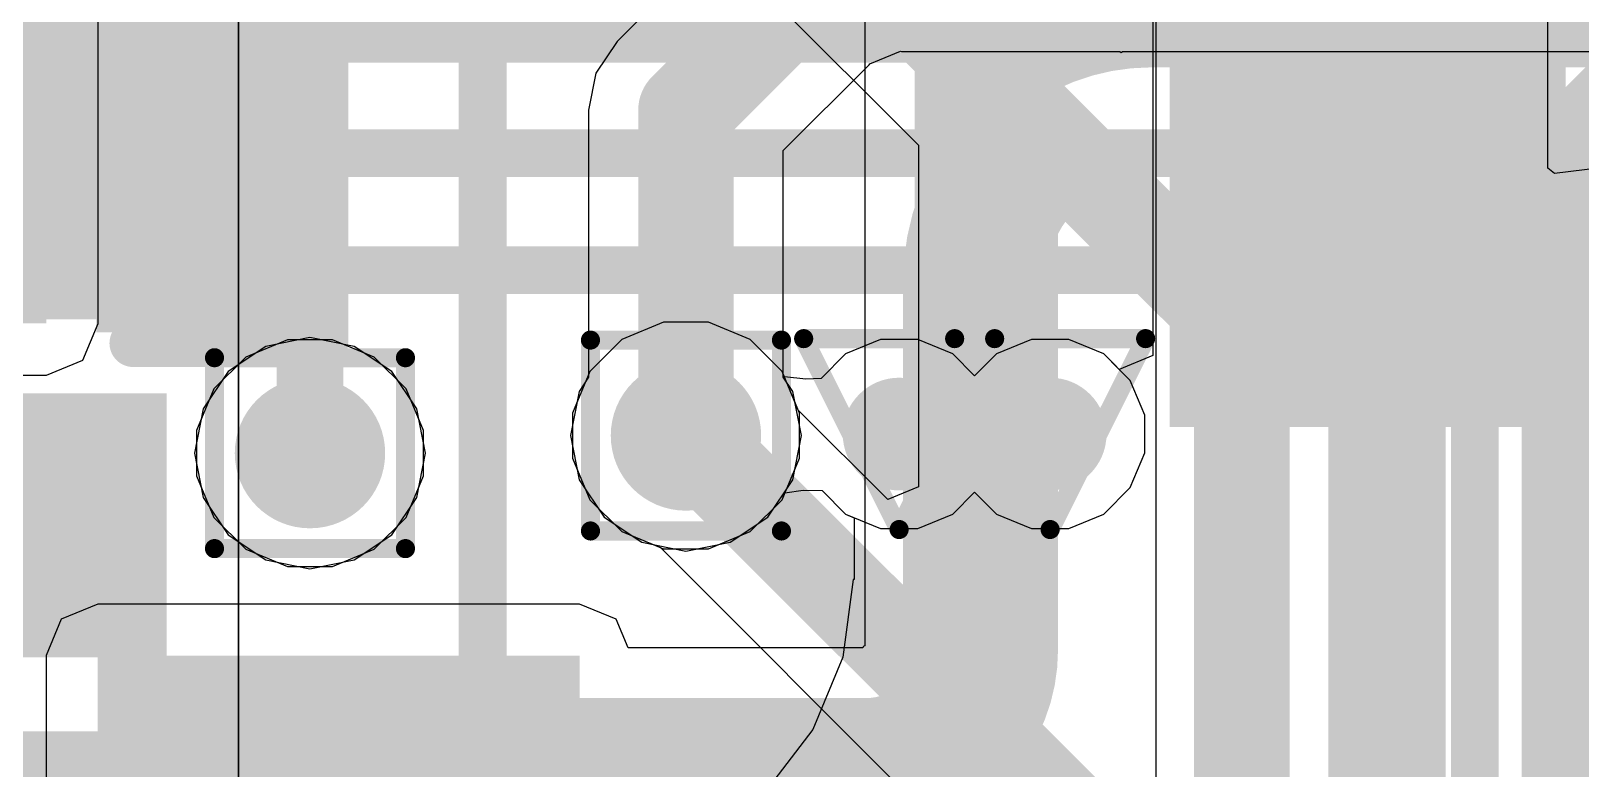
# Model space of a CAD drawing. Header units: inches. Extents: x -6 to 283, y -12 to 154.
# Drawn here: x 34.033 to 38.156, y 16.249 to 18.211 of the extents above; entities that cross this region are included whole.
import ezdxf

# ---------------------------------------------------------------- set-up
doc = ezdxf.new("R2010")
doc.units = ezdxf.units.IN
for name, color, linetype in [('Bottom Layer', 5, 'Continuous'), ('Bottom Overlay', 54, 'Continuous'), ('Bottom Paste', 16, 'Continuous'), ('Bottom Solder', 6, 'Continuous'), ('Drill Drawing', 1, 'Continuous'), ('GND-1', 16, 'Continuous'), ('GND-2', 90, 'Continuous'), ('GND-3', 216, 'Continuous'), ('GND-4', 54, 'Continuous'), ('PWR-1', 156, 'Continuous'), ('PWR-2', 130, 'Continuous'), ('Signal L1', 76, 'Continuous'), ('Signal L2', 6, 'Continuous'), ('Top Layer', 1, 'Continuous'), ('Top Overlay', 2, 'Continuous'), ('Top Paste', 8, 'Continuous'), ('Top Solder', 216, 'Continuous'), ('Via Holes', 16, 'Continuous')]:
    doc.layers.add(name, color=color, linetype=linetype)

# ---------------------------------------------------------------- blocks, each defined once
blk = doc.blocks.new('AP6275S__49')
at = {"layer": 'Top Layer'}
for points in [[(6.6225, 4.75), (7.7475, 4.75), (7.7475, 4.25), (6.6225, 4.25)], [(6.6225, 3.85), (7.7475, 3.85), (7.7475, 3.35), (6.6225, 3.35)]]:
    blk.add_hatch(color=1, dxfattribs=at).paths.add_polyline_path(points)
at = {"layer": 'Top Paste'}
for points in [[(6.6225, 4.75), (7.7475, 4.75), (7.7475, 4.25), (6.6225, 4.25)], [(6.6225, 3.85), (7.7475, 3.85), (7.7475, 3.35), (6.6225, 3.35)]]:
    blk.add_hatch(color=8, dxfattribs=at).paths.add_polyline_path(points)
at = {"layer": 'Top Solder'}
for points in [[(6.5209, 4.8516), (7.8491, 4.8516), (7.8491, 4.1484), (6.5209, 4.1484)], [(6.5209, 3.9516), (7.8491, 3.9516), (7.8491, 3.2484), (6.5209, 3.2484)], [(6.5209, 3.0516), (7.8491, 3.0516), (7.8491, 2.3484), (6.5209, 2.3484)]]:
    blk.add_hatch(color=216, dxfattribs=at).paths.add_polyline_path(points)
at = {"layer": 'Top Overlay'}
blk.add_lwpolyline([(7.5184, 4.9784, 0.254, 0.254, 0), (7.5184, 6.5532, 0.254, 0.254, 0)], format="xyseb", dxfattribs=at)
blk.add_lwpolyline([(7.4549, 4.9784, 0.127, 0.127, 1), (7.5819, 4.9784, 0.127, 0.127, 1)], format="xyseb", close=True, dxfattribs=at)
blk = doc.blocks.new('WPN252012HR24MT__B_190')
at = {"layer": 'Bottom Layer'}
for points in [[(-1.25, 1), (-0.4, 1), (-0.4, -1), (-1.25, -1)], [(0.4, 1), (1.25, 1), (1.25, -1), (0.4, -1)]]:
    blk.add_hatch(color=5, dxfattribs=at).paths.add_polyline_path(points)
at = {"layer": 'Bottom Paste'}
for points in [[(-1.25, 1), (-0.4, 1), (-0.4, -1), (-1.25, -1)], [(0.4, 1), (1.25, 1), (1.25, -1), (0.4, -1)]]:
    blk.add_hatch(color=16, dxfattribs=at).paths.add_polyline_path(points)
at = {"layer": 'Bottom Solder'}
for points in [[(-1.3516, 1.1016), (-0.2984, 1.1016), (-0.2984, -1.1016), (-1.3516, -1.1016)], [(0.2984, 1.1016), (1.3516, 1.1016), (1.3516, -1.1016), (0.2984, -1.1016)]]:
    blk.add_hatch(color=6, dxfattribs=at).paths.add_polyline_path(points)
at = {"layer": 'Bottom Overlay'}
for points in [[(-0.2286, 0.9906, 0.127, 0.127, 0), (0.2286, 0.9906, 0.127, 0.127, 0)], [(-0.2286, -0.9906, 0.127, 0.127, 0), (0.2286, -0.9906, 0.127, 0.127, 0)]]:
    blk.add_lwpolyline(points, format="xyseb", dxfattribs=at)
for points in [[(-0.2604, 0.9906, 0.0635, 0.0635, 1), (-0.1968, 0.9906, 0.0635, 0.0635, 1)], [(0.1968, 0.9906, 0.0635, 0.0635, 1), (0.2604, 0.9906, 0.0635, 0.0635, 1)], [(-0.2604, -0.9906, 0.0635, 0.0635, 1), (-0.1968, -0.9906, 0.0635, 0.0635, 1)], [(0.1968, -0.9906, 0.0635, 0.0635, 1), (0.2604, -0.9906, 0.0635, 0.0635, 1)]]:
    blk.add_lwpolyline(points, format="xyseb", close=True, dxfattribs=at)
blk = doc.blocks.new('C___0402_B_473')
at = {"layer": 'Bottom Layer'}
for points in [[(-0.2413, 0.3175), (-0.2413, -0.3175), (-0.6985, -0.3175), (-0.6985, 0.3175)], [(0.6985, 0.3175), (0.6985, -0.3175), (0.2413, -0.3175), (0.2413, 0.3175)]]:
    blk.add_hatch(color=5, dxfattribs=at).paths.add_polyline_path(points)
at = {"layer": 'Bottom Paste'}
for points in [[(-0.2413, 0.3175), (-0.2413, -0.3175), (-0.6985, -0.3175), (-0.6985, 0.3175)], [(0.6985, 0.3175), (0.6985, -0.3175), (0.2413, -0.3175), (0.2413, 0.3175)]]:
    blk.add_hatch(color=16, dxfattribs=at).paths.add_polyline_path(points)
at = {"layer": 'Bottom Solder'}
for points in [[(-0.1813, 0.3775), (-0.1813, -0.3775), (-0.7585, -0.3775), (-0.7585, 0.3775)], [(0.7585, 0.3775), (0.7585, -0.3775), (0.1813, -0.3775), (0.1813, 0.3775)]]:
    blk.add_hatch(color=6, dxfattribs=at).paths.add_polyline_path(points)
at = {"layer": 'Bottom Overlay'}
for points in [[(-0.7874, 0.4064, 0.127, 0.127, 0), (-0.7874, -0.4064, 0.127, 0.127, 0)], [(-0.2794, 0.4064, 0.127, 0.127, 0), (-0.7874, 0.4064, 0.127, 0.127, 0)], [(0.7874, 0.4064, 0.127, 0.127, 0), (0.2794, 0.4064, 0.127, 0.127, 0)], [(0.7874, 0.4064, 0.127, 0.127, 0), (0.7874, -0.4064, 0.127, 0.127, 0)], [(-0.2794, -0.4064, 0.127, 0.127, 0), (-0.7874, -0.4064, 0.127, 0.127, 0)], [(0.7874, -0.4064, 0.127, 0.127, 0), (0.2794, -0.4064, 0.127, 0.127, 0)]]:
    blk.add_lwpolyline(points, format="xyseb", dxfattribs=at)
for points in [[(-0.8191, 0.4064, 0.0635, 0.0635, 1), (-0.7556, 0.4064, 0.0635, 0.0635, 1)], [(-0.8191, 0.4064, 0.0635, 0.0635, 1), (-0.7556, 0.4064, 0.0635, 0.0635, 1)], [(-0.3111, 0.4064, 0.0635, 0.0635, 1), (-0.2477, 0.4064, 0.0635, 0.0635, 1)], [(0.2477, 0.4064, 0.0635, 0.0635, 1), (0.3112, 0.4064, 0.0635, 0.0635, 1)], [(0.7556, 0.4064, 0.0635, 0.0635, 1), (0.8191, 0.4064, 0.0635, 0.0635, 1)], [(0.7556, 0.4064, 0.0635, 0.0635, 1), (0.8191, 0.4064, 0.0635, 0.0635, 1)], [(-0.8191, -0.4064, 0.0635, 0.0635, 1), (-0.7556, -0.4064, 0.0635, 0.0635, 1)], [(-0.8191, -0.4064, 0.0635, 0.0635, 1), (-0.7556, -0.4064, 0.0635, 0.0635, 1)], [(-0.3111, -0.4064, 0.0635, 0.0635, 1), (-0.2477, -0.4064, 0.0635, 0.0635, 1)], [(0.2477, -0.4064, 0.0635, 0.0635, 1), (0.3112, -0.4064, 0.0635, 0.0635, 1)], [(0.7556, -0.4064, 0.0635, 0.0635, 1), (0.8191, -0.4064, 0.0635, 0.0635, 1)], [(0.7556, -0.4064, 0.0635, 0.0635, 1), (0.8191, -0.4064, 0.0635, 0.0635, 1)]]:
    blk.add_lwpolyline(points, format="xyseb", close=True, dxfattribs=at)

msp = doc.modelspace()

# ---------------------------------------------------------------- hatches: boundary and pattern name
at = {"layer": 'Bottom Layer'}
for points in [[(32.0133, 17.4324), (34.0744, 17.4324), (34.0744, 19.8022), (32.0133, 19.8022)], [(34.2109, 15.0924), (35.4928, 15.0924), (35.4928, 16.5484), (34.2109, 16.5484)]]:
    msp.add_hatch(color=5, dxfattribs=at).paths.add_polyline_path(points)
h = msp.add_hatch(color=5, dxfattribs=at)
edge = h.paths.add_edge_path()
edge.add_arc((35.7756, 17.1342), 0.2, 0, 360)
h = msp.add_hatch(color=5, dxfattribs=at)
edge = h.paths.add_edge_path()
edge.add_arc((34.7755, 17.0873), 0.2, 0, 360)
at = {"layer": 'GND-1'}
h = msp.add_hatch(color=16, dxfattribs=at)
edge = h.paths.add_edge_path()
edge.add_arc((35.7756, 17.1342), 0.2, 0, 360)
h = msp.add_hatch(color=16, dxfattribs=at)
edge = h.paths.add_edge_path()
edge.add_arc((34.7755, 17.0873), 0.2, 0, 360)
h = msp.add_hatch(color=16, dxfattribs=at)
edge = h.paths.add_edge_path()
edge.add_arc((36.3427, 17.1381), 0.15, 0, 360)
h = msp.add_hatch(color=16, dxfattribs=at)
edge = h.paths.add_edge_path()
edge.add_arc((36.7443, 17.1381), 0.15, 0, 360)
at = {"layer": 'GND-2'}
h = msp.add_hatch(color=90, dxfattribs=at)
edge = h.paths.add_edge_path()
edge.add_arc((35.7756, 17.1342), 0.2, 0, 360)
h = msp.add_hatch(color=90, dxfattribs=at)
edge = h.paths.add_edge_path()
edge.add_arc((34.7755, 17.0873), 0.2, 0, 360)
at = {"layer": 'GND-3'}
h = msp.add_hatch(color=216, dxfattribs=at)
edge = h.paths.add_edge_path()
edge.add_arc((35.7756, 17.1342), 0.2, 0, 360)
h = msp.add_hatch(color=216, dxfattribs=at)
edge = h.paths.add_edge_path()
edge.add_arc((34.7755, 17.0873), 0.2, 0, 360)
at = {"layer": 'GND-4'}
h = msp.add_hatch(color=54, dxfattribs=at)
edge = h.paths.add_edge_path()
edge.add_arc((35.7756, 17.1342), 0.2, 0, 360)
h = msp.add_hatch(color=54, dxfattribs=at)
edge = h.paths.add_edge_path()
edge.add_arc((34.7755, 17.0873), 0.2, 0, 360)
at = {"layer": 'PWR-1'}
h = msp.add_hatch(color=156, dxfattribs=at)
edge = h.paths.add_edge_path()
edge.add_arc((35.7756, 17.1342), 0.2, 0, 360)
h = msp.add_hatch(color=156, dxfattribs=at)
edge = h.paths.add_edge_path()
edge.add_arc((34.7755, 17.0873), 0.2, 0, 360)
at = {"layer": 'PWR-2'}
h = msp.add_hatch(color=130, dxfattribs=at)
edge = h.paths.add_edge_path()
edge.add_arc((35.7756, 17.1342), 0.2, 0, 360)
h = msp.add_hatch(color=130, dxfattribs=at)
edge = h.paths.add_edge_path()
edge.add_arc((34.7755, 17.0873), 0.2, 0, 360)
at = {"layer": 'Signal L1'}
h = msp.add_hatch(color=76, dxfattribs=at)
edge = h.paths.add_edge_path()
edge.add_arc((35.7756, 17.1342), 0.2, 0, 360)
h = msp.add_hatch(color=76, dxfattribs=at)
edge = h.paths.add_edge_path()
edge.add_arc((34.7755, 17.0873), 0.2, 0, 360)
h = msp.add_hatch(color=76, dxfattribs=at)
edge = h.paths.add_edge_path()
edge.add_arc((36.3427, 17.1381), 0.15, 0, 360)
h = msp.add_hatch(color=76, dxfattribs=at)
edge = h.paths.add_edge_path()
edge.add_arc((36.7443, 17.1381), 0.15, 0, 360)
at = {"layer": 'Signal L2'}
h = msp.add_hatch(color=6, dxfattribs=at)
edge = h.paths.add_edge_path()
edge.add_arc((35.7756, 17.1342), 0.2, 0, 360)
h = msp.add_hatch(color=6, dxfattribs=at)
edge = h.paths.add_edge_path()
edge.add_arc((34.7755, 17.0873), 0.2, 0, 360)
at = {"layer": 'Top Layer'}
h = msp.add_hatch(color=1, dxfattribs=at)
edge = h.paths.add_edge_path()
edge.add_arc((35.7756, 17.1342), 0.2, 0, 360)
h = msp.add_hatch(color=1, dxfattribs=at)
edge = h.paths.add_edge_path()
edge.add_arc((34.7755, 17.0873), 0.2, 0, 360)
h = msp.add_hatch(color=1, dxfattribs=at)
edge = h.paths.add_edge_path()
edge.add_arc((36.3427, 17.1381), 0.15, 0, 360)
h = msp.add_hatch(color=1, dxfattribs=at)
edge = h.paths.add_edge_path()
edge.add_arc((36.7443, 17.1381), 0.15, 0, 360)
at = {"layer": 'Via Holes'}
h = msp.add_hatch(color=7, dxfattribs=at)
edge = h.paths.add_edge_path()
edge.add_arc((35.7756, 17.1342), 0.1, 0, 360)
h = msp.add_hatch(color=7, dxfattribs=at)
edge = h.paths.add_edge_path()
edge.add_arc((36.3427, 17.1381), 0.075, 0, 360)
h = msp.add_hatch(color=7, dxfattribs=at)
edge = h.paths.add_edge_path()
edge.add_arc((36.7443, 17.1381), 0.075, 0, 360)
h = msp.add_hatch(color=7, dxfattribs=at)
edge = h.paths.add_edge_path()
edge.add_arc((34.7755, 17.0873), 0.1, 0, 360)

# ---------------------------------------------------------------- linework, layer by layer
at = {"layer": 'Bottom Layer'}
for p, q in [((36.2511, 19.1836), (36.2511, 16.5741)), ((37.0267, 15.291), (37.0267, 19.1768)), ((34.2119, 17.4324), (34.2119, 18.3814)), ((34.1716, 17.3352), (34.2119, 17.4324)), ((35.7156, 17.4358), (35.6047, 17.3898)), ((35.8356, 17.4358), (35.7156, 17.4358)), ((35.9464, 17.3898), (35.8356, 17.4358)), ((35.6047, 17.3898), (35.5199, 17.305)), ((36.0313, 17.305), (35.9464, 17.3898)), ((34.0744, 17.2949), (34.1716, 17.3352)), ((32.0133, 17.2949), (34.0744, 17.2949)), ((35.5199, 17.305), (35.474, 17.1941)), ((36.0772, 17.1941), (36.0313, 17.305)), ((35.474, 17.1941), (35.474, 17.0742)), ((36.0772, 17.0742), (36.0772, 17.1941)), ((35.474, 17.0742), (35.5199, 16.9633)), ((36.0313, 16.9633), (36.0772, 17.0742)), ((35.5199, 16.9633), (35.6047, 16.8785)), ((35.9464, 16.8785), (36.0313, 16.9633)), ((35.6047, 16.8785), (35.7156, 16.8326)), ((35.8356, 16.8326), (35.9464, 16.8785)), ((35.7156, 16.8326), (35.8356, 16.8326)), ((34.2109, 16.6858), (34.1137, 16.6456)), ((35.4928, 16.6858), (34.2109, 16.6858)), ((35.59, 16.6456), (35.4928, 16.6858)), ((34.1137, 16.6456), (34.0735, 16.5484)), ((35.6218, 16.5688), (35.59, 16.6456)), ((34.0735, 16.5484), (34.0735, 15.0924)), ((36.2457, 16.5688), (35.6218, 16.5688)), ((36.2473, 16.5726), (36.2457, 16.5688)), ((36.2511, 16.5741), (36.2473, 16.5726))]:
    msp.add_line(p, q, dxfattribs=at)
for points in [[(36.5748, 16.5638, 0.381, 0.381, 0), (36.5748, 19.2288, 0.381, 0.381, 0)], [(34.4961, 17.7863, 0.254, 0.254, 0), (34.4961, 17.8856, 0.254, 0.254, 0)], [(34.453, 17.7432, 0.1778, 0.1778, 0), (34.7755, 17.4206, 0.1778, 0.1778, 0)], [(34.7755, 17.0873, 0.1778, 0.1778, 0), (34.7755, 17.4206, 0.1778, 0.1778, 0)], [(36.5748, 16.5638, 0.381, 0.381, -0.414214), (36.2561, 16.2451, 0.381, 0.381, 0)], [(35.3658, 16.2451, 0.381, 0.381, 0), (36.2561, 16.2451, 0.381, 0.381, 0)], [(34.8136, 15.9951, 0.254, 0.254, 0), (35.3658, 16.2451, 0.254, 0.254, 0)]]:
    msp.add_lwpolyline(points, format="xyseb", dxfattribs=at)
for points in [[(34.4326, 17.8856, 0.127, 0.127, 1), (34.5596, 17.8856, 0.127, 0.127, 1)], [(34.4326, 17.7863, 0.127, 0.127, 1), (34.5596, 17.7863, 0.127, 0.127, 1)], [(34.4085, 17.7432, 0.0889, 0.0889, 1), (34.4974, 17.7432, 0.0889, 0.0889, 1)], [(34.7311, 17.4206, 0.0889, 0.0889, 1), (34.82, 17.4206, 0.0889, 0.0889, 1)], [(34.7311, 17.4206, 0.0889, 0.0889, 1), (34.82, 17.4206, 0.0889, 0.0889, 1)], [(34.7311, 17.0873, 0.0889, 0.0889, 1), (34.82, 17.0873, 0.0889, 0.0889, 1)], [(36.4795, 16.5638, 0.1905, 0.1905, 1), (36.67, 16.5638, 0.1905, 0.1905, 1)], [(36.4795, 16.5638, 0.1905, 0.1905, 1), (36.67, 16.5638, 0.1905, 0.1905, 1)], [(35.2706, 16.2451, 0.1905, 0.1905, 1), (35.4611, 16.2451, 0.1905, 0.1905, 1)], [(36.1608, 16.2451, 0.1905, 0.1905, 1), (36.3513, 16.2451, 0.1905, 0.1905, 1)], [(36.1608, 16.2451, 0.1905, 0.1905, 1), (36.3513, 16.2451, 0.1905, 0.1905, 1)], [(35.3023, 16.2451, 0.127, 0.127, 1), (35.4293, 16.2451, 0.127, 0.127, 1)]]:
    msp.add_lwpolyline(points, format="xyseb", close=True, dxfattribs=at)
at = {"layer": 'Drill Drawing'}
for points in [[(35.5216, 17.3882, 0.0508, 0.0508, 0), (36.0296, 17.3882, 0.0508, 0.0508, 0)], [(35.5216, 16.8802, 0.0508, 0.0508, 0), (35.5216, 17.3882, 0.0508, 0.0508, 0)], [(36.0296, 16.8802, 0.0508, 0.0508, 0), (36.0296, 17.3882, 0.0508, 0.0508, 0)], [(36.0887, 17.3921, 0.0508, 0.0508, 0), (36.5967, 17.3921, 0.0508, 0.0508, 0)], [(36.0887, 17.3921, 0.0508, 0.0508, 0), (36.3427, 16.8841, 0.0508, 0.0508, 0)], [(36.3427, 16.8841, 0.0508, 0.0508, 0), (36.5967, 17.3921, 0.0508, 0.0508, 0)], [(36.4903, 17.3921, 0.0508, 0.0508, 0), (36.9983, 17.3921, 0.0508, 0.0508, 0)], [(36.4903, 17.3921, 0.0508, 0.0508, 0), (36.7443, 16.8841, 0.0508, 0.0508, 0)], [(36.7443, 16.8841, 0.0508, 0.0508, 0), (36.9983, 17.3921, 0.0508, 0.0508, 0)], [(34.5215, 17.3413, 0.0508, 0.0508, 0), (35.0295, 17.3413, 0.0508, 0.0508, 0)], [(34.5215, 16.8333, 0.0508, 0.0508, 0), (34.5215, 17.3413, 0.0508, 0.0508, 0)], [(35.0295, 16.8333, 0.0508, 0.0508, 0), (35.0295, 17.3413, 0.0508, 0.0508, 0)], [(35.5216, 16.8802, 0.0508, 0.0508, 0), (36.0296, 16.8802, 0.0508, 0.0508, 0)], [(34.5215, 16.8333, 0.0508, 0.0508, 0), (35.0295, 16.8333, 0.0508, 0.0508, 0)]]:
    msp.add_lwpolyline(points, format="xyseb", dxfattribs=at)
for points in [[(35.5089, 17.3882, 0.0254, 0.0254, 1), (35.5343, 17.3882, 0.0254, 0.0254, 1)], [(35.5089, 17.3882, 0.0254, 0.0254, 1), (35.5343, 17.3882, 0.0254, 0.0254, 1)], [(36.0169, 17.3882, 0.0254, 0.0254, 1), (36.0423, 17.3882, 0.0254, 0.0254, 1)], [(36.0169, 17.3882, 0.0254, 0.0254, 1), (36.0423, 17.3882, 0.0254, 0.0254, 1)], [(36.076, 17.3921, 0.0254, 0.0254, 1), (36.1014, 17.3921, 0.0254, 0.0254, 1)], [(36.076, 17.3921, 0.0254, 0.0254, 1), (36.1014, 17.3921, 0.0254, 0.0254, 1)], [(36.4776, 17.3921, 0.0254, 0.0254, 1), (36.503, 17.3921, 0.0254, 0.0254, 1)], [(36.4776, 17.3921, 0.0254, 0.0254, 1), (36.503, 17.3921, 0.0254, 0.0254, 1)], [(36.584, 17.3921, 0.0254, 0.0254, 1), (36.6094, 17.3921, 0.0254, 0.0254, 1)], [(36.584, 17.3921, 0.0254, 0.0254, 1), (36.6094, 17.3921, 0.0254, 0.0254, 1)], [(36.9856, 17.3921, 0.0254, 0.0254, 1), (37.011, 17.3921, 0.0254, 0.0254, 1)], [(36.9856, 17.3921, 0.0254, 0.0254, 1), (37.011, 17.3921, 0.0254, 0.0254, 1)], [(34.5088, 17.3413, 0.0254, 0.0254, 1), (34.5342, 17.3413, 0.0254, 0.0254, 1)], [(34.5088, 17.3413, 0.0254, 0.0254, 1), (34.5342, 17.3413, 0.0254, 0.0254, 1)], [(35.0168, 17.3413, 0.0254, 0.0254, 1), (35.0422, 17.3413, 0.0254, 0.0254, 1)], [(35.0168, 17.3413, 0.0254, 0.0254, 1), (35.0422, 17.3413, 0.0254, 0.0254, 1)], [(35.5089, 16.8802, 0.0254, 0.0254, 1), (35.5343, 16.8802, 0.0254, 0.0254, 1)], [(35.5089, 16.8802, 0.0254, 0.0254, 1), (35.5343, 16.8802, 0.0254, 0.0254, 1)], [(36.0169, 16.8802, 0.0254, 0.0254, 1), (36.0423, 16.8802, 0.0254, 0.0254, 1)], [(36.0169, 16.8802, 0.0254, 0.0254, 1), (36.0423, 16.8802, 0.0254, 0.0254, 1)], [(36.33, 16.8841, 0.0254, 0.0254, 1), (36.3554, 16.8841, 0.0254, 0.0254, 1)], [(36.33, 16.8841, 0.0254, 0.0254, 1), (36.3554, 16.8841, 0.0254, 0.0254, 1)], [(36.7316, 16.8841, 0.0254, 0.0254, 1), (36.757, 16.8841, 0.0254, 0.0254, 1)], [(36.7316, 16.8841, 0.0254, 0.0254, 1), (36.757, 16.8841, 0.0254, 0.0254, 1)], [(34.5088, 16.8333, 0.0254, 0.0254, 1), (34.5342, 16.8333, 0.0254, 0.0254, 1)], [(34.5088, 16.8333, 0.0254, 0.0254, 1), (34.5342, 16.8333, 0.0254, 0.0254, 1)], [(35.0168, 16.8333, 0.0254, 0.0254, 1), (35.0422, 16.8333, 0.0254, 0.0254, 1)], [(35.0168, 16.8333, 0.0254, 0.0254, 1), (35.0422, 16.8333, 0.0254, 0.0254, 1)]]:
    msp.add_lwpolyline(points, format="xyseb", close=True, dxfattribs=at)
at = {"layer": 'GND-1'}
for p, q in [((35.7156, 17.4358), (35.6047, 17.3898)), ((35.8356, 17.4358), (35.7156, 17.4358)), ((35.9464, 17.3898), (35.8356, 17.4358)), ((35.6047, 17.3898), (35.5199, 17.305)), ((36.0313, 17.305), (35.9464, 17.3898)), ((36.2927, 17.3897), (36.2002, 17.3514)), ((36.3928, 17.3897), (36.2927, 17.3897)), ((36.4852, 17.3514), (36.3928, 17.3897)), ((36.6943, 17.3897), (36.6018, 17.3514)), ((36.7944, 17.3897), (36.6943, 17.3897)), ((36.8868, 17.3514), (36.7944, 17.3897)), ((36.2002, 17.3514), (36.1352, 17.2864)), ((36.5435, 17.2931), (36.4852, 17.3514)), ((36.6018, 17.3514), (36.5435, 17.2931)), ((36.9576, 17.2806), (36.8868, 17.3514)), ((35.5199, 17.305), (35.474, 17.1941)), ((36.0373, 17.2905), (36.0313, 17.305)), ((36.0946, 17.2843), (36.0373, 17.2905)), ((36.1352, 17.2864), (36.0946, 17.2843)), ((36.9959, 17.1881), (36.9576, 17.2806)), ((35.474, 17.1941), (35.474, 17.0742)), ((36.9959, 17.088), (36.9959, 17.1881)), ((35.474, 17.0742), (35.5199, 16.9633)), ((36.9576, 16.9956), (36.9959, 17.088)), ((36.0389, 16.9818), (36.0873, 16.9891)), ((36.0873, 16.9891), (36.1375, 16.9875)), ((36.1375, 16.9875), (36.2002, 16.9248)), ((36.8868, 16.9248), (36.9576, 16.9956)), ((35.5199, 16.9633), (35.6047, 16.8785)), ((35.9464, 16.8785), (36.0313, 16.9633)), ((36.0313, 16.9633), (36.0389, 16.9818)), ((36.4852, 16.9248), (36.5435, 16.9831)), ((36.5435, 16.9831), (36.6018, 16.9248)), ((36.2002, 16.9248), (36.2927, 16.8865)), ((36.3928, 16.8865), (36.4852, 16.9248)), ((36.6018, 16.9248), (36.6943, 16.8865)), ((36.7944, 16.8865), (36.8868, 16.9248)), ((35.6047, 16.8785), (35.7156, 16.8326)), ((35.8356, 16.8326), (35.9464, 16.8785)), ((36.2927, 16.8865), (36.3928, 16.8865)), ((36.6943, 16.8865), (36.7944, 16.8865)), ((35.7156, 16.8326), (35.8356, 16.8326))]:
    msp.add_line(p, q, dxfattribs=at)
at = {"layer": 'GND-2'}
for p, q in [((35.7156, 17.4358), (35.6047, 17.3898)), ((35.8356, 17.4358), (35.7156, 17.4358)), ((35.9464, 17.3898), (35.8356, 17.4358)), ((35.6047, 17.3898), (35.5199, 17.305)), ((36.0313, 17.305), (35.9464, 17.3898)), ((35.5199, 17.305), (35.474, 17.1941)), ((36.0772, 17.1941), (36.0313, 17.305)), ((35.474, 17.1941), (35.474, 17.0742)), ((36.0772, 17.0742), (36.0772, 17.1941)), ((35.474, 17.0742), (35.5199, 16.9633)), ((36.0313, 16.9633), (36.0772, 17.0742)), ((35.5199, 16.9633), (35.6047, 16.8785)), ((35.9464, 16.8785), (36.0313, 16.9633)), ((35.6047, 16.8785), (35.7156, 16.8326)), ((35.8356, 16.8326), (35.9464, 16.8785)), ((35.7156, 16.8326), (35.8356, 16.8326))]:
    msp.add_line(p, q, dxfattribs=at)
at = {"layer": 'GND-3'}
for p, q in [((35.7156, 17.4358), (35.6047, 17.3898)), ((35.8356, 17.4358), (35.7156, 17.4358)), ((35.9464, 17.3898), (35.8356, 17.4358)), ((35.6047, 17.3898), (35.5199, 17.305)), ((36.0313, 17.305), (35.9464, 17.3898)), ((35.5199, 17.305), (35.474, 17.1941)), ((36.0772, 17.1941), (36.0313, 17.305)), ((35.474, 17.1941), (35.474, 17.0742)), ((36.0772, 17.0742), (36.0772, 17.1941)), ((35.474, 17.0742), (35.5199, 16.9633)), ((36.0313, 16.9633), (36.0772, 17.0742)), ((35.5199, 16.9633), (35.6047, 16.8785)), ((35.9464, 16.8785), (36.0313, 16.9633)), ((35.6047, 16.8785), (35.7156, 16.8326)), ((35.8356, 16.8326), (35.9464, 16.8785)), ((35.7156, 16.8326), (35.8356, 16.8326))]:
    msp.add_line(p, q, dxfattribs=at)
at = {"layer": 'GND-4'}
for p, q in [((35.7156, 17.4358), (35.6047, 17.3898)), ((35.8356, 17.4358), (35.7156, 17.4358)), ((35.9464, 17.3898), (35.8356, 17.4358)), ((35.6047, 17.3898), (35.5199, 17.305)), ((36.0313, 17.305), (35.9464, 17.3898)), ((35.5199, 17.305), (35.474, 17.1941)), ((36.0772, 17.1941), (36.0313, 17.305)), ((35.474, 17.1941), (35.474, 17.0742)), ((36.0772, 17.0742), (36.0772, 17.1941)), ((35.474, 17.0742), (35.5199, 16.9633)), ((36.0313, 16.9633), (36.0772, 17.0742)), ((35.5199, 16.9633), (35.6047, 16.8785)), ((35.9464, 16.8785), (36.0313, 16.9633)), ((35.6047, 16.8785), (35.7156, 16.8326)), ((35.8356, 16.8326), (35.9464, 16.8785)), ((35.7156, 16.8326), (35.8356, 16.8326))]:
    msp.add_line(p, q, dxfattribs=at)
at = {"layer": 'PWR-1'}
for p, q in [((35.8968, 18.4874), (35.5925, 18.1831)), ((35.5925, 18.1831), (35.5363, 18.099)), ((36.2645, 18.1233), (36.3464, 18.1573)), ((36.3464, 18.1573), (36.3492, 18.1567)), ((36.3492, 18.1567), (36.9298, 18.1567)), ((36.9298, 18.1567), (36.9332, 18.1534)), ((36.9332, 18.1534), (36.9365, 18.1567)), ((36.9365, 18.1567), (40.415, 18.1567)), ((36.0346, 17.8927), (36.263, 18.1211)), ((36.263, 18.1211), (36.2645, 18.1233)), ((35.5363, 18.099), (35.5166, 17.9999)), ((35.5166, 17.9999), (35.5166, 17.2894)), ((36.0346, 17.2894), (36.0346, 17.8927)), ((34.6579, 17.3714), (34.5581, 17.3047)), ((34.7755, 17.3948), (34.6579, 17.3714)), ((34.8932, 17.3714), (34.7755, 17.3948)), ((34.993, 17.3047), (34.8932, 17.3714)), ((34.5581, 17.3047), (34.4914, 17.205)), ((35.0596, 17.205), (34.993, 17.3047)), ((35.5166, 17.2894), (35.4915, 17.2518)), ((36.0597, 17.2518), (36.0346, 17.2894)), ((35.4915, 17.2518), (35.4681, 17.1342)), ((36.0831, 17.1342), (36.0597, 17.2518)), ((34.4914, 17.205), (34.468, 17.0873)), ((35.083, 17.0873), (35.0596, 17.205)), ((35.4681, 17.1342), (35.4915, 17.0165)), ((36.0597, 17.0165), (36.0831, 17.1342)), ((34.468, 17.0873), (34.4914, 16.9696)), ((35.0596, 16.9696), (35.083, 17.0873)), ((35.4915, 17.0165), (35.5581, 16.9167)), ((35.993, 16.9167), (36.0597, 17.0165)), ((34.4914, 16.9696), (34.5581, 16.8698)), ((34.993, 16.8698), (35.0596, 16.9696)), ((35.5581, 16.9167), (35.6579, 16.8501)), ((35.8933, 16.8501), (35.993, 16.9167)), ((34.5581, 16.8698), (34.6579, 16.8032)), ((34.8932, 16.8032), (34.993, 16.8698)), ((35.6579, 16.8501), (35.7756, 16.8266)), ((35.7756, 16.8266), (35.8933, 16.8501)), ((34.6579, 16.8032), (34.7755, 16.7798)), ((34.7755, 16.7798), (34.8932, 16.8032))]:
    msp.add_line(p, q, dxfattribs=at)
for points in [[(36.0799, 18.3043, 0.254, 0.254, -0.198764), (36.3492, 18.4157, 0.254, 0.254, 0)], [(35.7756, 17.9999, 0.254, 0.254, 0), (36.0799, 18.3043, 0.254, 0.254, 0)], [(35.7756, 17.1342, 0.254, 0.254, 0), (35.7756, 17.9999, 0.254, 0.254, 0)]]:
    msp.add_lwpolyline(points, format="xyseb", dxfattribs=at)
for points in [[(36.0164, 18.3043, 0.127, 0.127, 1), (36.1434, 18.3043, 0.127, 0.127, 1)], [(36.0164, 18.3043, 0.127, 0.127, 1), (36.1434, 18.3043, 0.127, 0.127, 1)], [(35.7121, 17.9999, 0.127, 0.127, 1), (35.8391, 17.9999, 0.127, 0.127, 1)], [(35.7121, 17.9999, 0.127, 0.127, 1), (35.8391, 17.9999, 0.127, 0.127, 1)], [(35.7121, 17.1342, 0.127, 0.127, 1), (35.8391, 17.1342, 0.127, 0.127, 1)]]:
    msp.add_lwpolyline(points, format="xyseb", close=True, dxfattribs=at)
at = {"layer": 'PWR-2'}
for p, q in [((35.5634, 18.7379), (36.3945, 17.9068)), ((36.3945, 17.9068), (36.3945, 16.9977)), ((35.7156, 17.4358), (35.6047, 17.3898)), ((35.8356, 17.4358), (35.7156, 17.4358)), ((35.9464, 17.3898), (35.8356, 17.4358)), ((34.7155, 17.3889), (34.6047, 17.343)), ((34.8355, 17.3889), (34.7155, 17.3889)), ((34.9464, 17.343), (34.8355, 17.3889)), ((35.6047, 17.3898), (35.5199, 17.305)), ((36.0313, 17.305), (35.9464, 17.3898)), ((34.6047, 17.343), (34.5199, 17.2581)), ((35.0312, 17.2581), (34.9464, 17.343)), ((35.5199, 17.305), (35.474, 17.1941)), ((36.0739, 17.2021), (36.0313, 17.305)), ((34.5199, 17.2581), (34.4739, 17.1473)), ((35.0771, 17.1473), (35.0312, 17.2581)), ((35.474, 17.1941), (35.474, 17.0742)), ((36.3123, 16.9637), (36.0739, 17.2021)), ((34.4739, 17.1473), (34.4739, 17.0273)), ((35.0771, 17.0273), (35.0771, 17.1473)), ((35.474, 17.0742), (35.5199, 16.9633)), ((34.4739, 17.0273), (34.5199, 16.9164)), ((35.0312, 16.9164), (35.0771, 17.0273)), ((36.3945, 16.9977), (36.3123, 16.9637)), ((35.5199, 16.9633), (35.6047, 16.8785)), ((34.5199, 16.9164), (34.6047, 16.8316)), ((34.9464, 16.8316), (35.0312, 16.9164)), ((35.6047, 16.8785), (35.7076, 16.8358)), ((34.6047, 16.8316), (34.7155, 16.7857)), ((34.8355, 16.7857), (34.9464, 16.8316)), ((35.7076, 16.8358), (36.3945, 16.149)), ((34.7155, 16.7857), (34.8355, 16.7857))]:
    msp.add_line(p, q, dxfattribs=at)
for points in [[(35.2116, 19.4559, 0.254, 0.254, 0), (37.2543, 17.4133, 0.254, 0.254, 0)], [(35.9711, 19.4559, 0.254, 0.254, 0), (37.6696, 17.7575, 0.254, 0.254, 0)], [(38.1253, 17.8915, 0.254, 0.254, 0), (38.7503, 18.5166, 0.254, 0.254, 0)], [(38.1253, 8.9783, 0.254, 0.254, 0), (38.1253, 17.8915, 0.254, 0.254, 0)], [(37.6696, 8.8403, 0.254, 0.254, 0), (37.6696, 17.7575, 0.254, 0.254, 0)], [(37.2543, 8.6676, 0.254, 0.254, 0), (37.2543, 17.4133, 0.254, 0.254, 0)], [(35.7756, 17.1342, 0.254, 0.254, 0), (36.798, 16.1117, 0.254, 0.254, 0)]]:
    msp.add_lwpolyline(points, format="xyseb", dxfattribs=at)
for points in [[(38.0618, 17.8915, 0.127, 0.127, 1), (38.1888, 17.8915, 0.127, 0.127, 1)], [(38.0618, 17.8915, 0.127, 0.127, 1), (38.1888, 17.8915, 0.127, 0.127, 1)], [(37.6061, 17.7575, 0.127, 0.127, 1), (37.7331, 17.7575, 0.127, 0.127, 1)], [(37.6061, 17.7575, 0.127, 0.127, 1), (37.7331, 17.7575, 0.127, 0.127, 1)], [(37.1908, 17.4133, 0.127, 0.127, 1), (37.3178, 17.4133, 0.127, 0.127, 1)], [(37.1908, 17.4133, 0.127, 0.127, 1), (37.3178, 17.4133, 0.127, 0.127, 1)], [(35.7121, 17.1342, 0.127, 0.127, 1), (35.8391, 17.1342, 0.127, 0.127, 1)]]:
    msp.add_lwpolyline(points, format="xyseb", close=True, dxfattribs=at)
at = {"layer": 'Signal L1'}
for points in [[(35.2349, 14.4104, 0.127, 0.127, 0), (35.2349, 18.8346, 0.127, 0.127, 0)], [(36.3975, 17.5431, 0.0889, 0.0889, -0.414214), (37.0129, 18.1585, 0.0889, 0.0889, 0)], [(37.0129, 18.1585, 0.0889, 0.0889, 0), (50.9661, 18.1585, 0.0889, 0.0889, 0)], [(36.6896, 17.5431, 0.0889, 0.0889, -0.414214), (37.0129, 17.8664, 0.0889, 0.0889, 0)], [(37.0129, 17.8664, 0.0889, 0.0889, 0), (50.9661, 17.8664, 0.0889, 0.0889, 0)], [(36.3975, 17.1381, 0.0889, 0.0889, 0), (36.3975, 17.5431, 0.0889, 0.0889, 0)], [(36.6896, 17.1381, 0.0889, 0.0889, 0), (36.6896, 17.5431, 0.0889, 0.0889, 0)], [(36.3427, 17.1381, 0.0889, 0.0889, 0), (36.3975, 17.1381, 0.0889, 0.0889, 0)], [(36.6896, 17.1381, 0.0889, 0.0889, 0), (36.7443, 17.1381, 0.0889, 0.0889, 0)]]:
    msp.add_lwpolyline(points, format="xyseb", dxfattribs=at)
for points in [[(36.9907, 18.1585, 0.0445, 0.0445, 1), (37.0351, 18.1585, 0.0445, 0.0445, 1)], [(36.9907, 18.1585, 0.0445, 0.0445, 1), (37.0351, 18.1585, 0.0445, 0.0445, 1)], [(36.9907, 17.8664, 0.0445, 0.0445, 1), (37.0351, 17.8664, 0.0445, 0.0445, 1)], [(36.9907, 17.8664, 0.0445, 0.0445, 1), (37.0351, 17.8664, 0.0445, 0.0445, 1)], [(36.3752, 17.5431, 0.0445, 0.0445, 1), (36.4197, 17.5431, 0.0445, 0.0445, 1)], [(36.3752, 17.5431, 0.0445, 0.0445, 1), (36.4197, 17.5431, 0.0445, 0.0445, 1)], [(36.6673, 17.5431, 0.0445, 0.0445, 1), (36.7118, 17.5431, 0.0445, 0.0445, 1)], [(36.6673, 17.5431, 0.0445, 0.0445, 1), (36.7118, 17.5431, 0.0445, 0.0445, 1)], [(36.3205, 17.1381, 0.0445, 0.0445, 1), (36.3649, 17.1381, 0.0445, 0.0445, 1)], [(36.3752, 17.1381, 0.0445, 0.0445, 1), (36.4197, 17.1381, 0.0445, 0.0445, 1)], [(36.3752, 17.1381, 0.0445, 0.0445, 1), (36.4197, 17.1381, 0.0445, 0.0445, 1)], [(36.6673, 17.1381, 0.0445, 0.0445, 1), (36.7118, 17.1381, 0.0445, 0.0445, 1)], [(36.6673, 17.1381, 0.0445, 0.0445, 1), (36.7118, 17.1381, 0.0445, 0.0445, 1)], [(36.7221, 17.1381, 0.0445, 0.0445, 1), (36.7665, 17.1381, 0.0445, 0.0445, 1)]]:
    msp.add_lwpolyline(points, format="xyseb", close=True, dxfattribs=at)
at = {"layer": 'Signal L2'}
for points in [[(17.5798, 18.1904, 0.127, 0.127, 0), (48.231, 18.1904, 0.127, 0.127, 0)], [(17.706, 17.8856, 0.127, 0.127, 0), (48.047, 17.8856, 0.127, 0.127, 0)], [(17.8349, 17.5745, 0.127, 0.127, 0), (47.2889, 17.5745, 0.127, 0.127, 0)]]:
    msp.add_lwpolyline(points, format="xyseb", dxfattribs=at)
at = {"layer": 'Top Layer'}
for p, q in [((34.5851, 20.3599), (34.5851, 8.2251)), ((38.0679, 17.8457), (38.0679, 19.3959)), ((34.5851, 8.2251), (34.5851, 18.7522)), ((37.0171, 18.6647), (37.0171, 17.3468)), ((38.0859, 17.8316), (38.0679, 17.8457)), ((38.2089, 17.8468), (38.0859, 17.8316)), ((35.7156, 17.4358), (35.6047, 17.3898)), ((35.8356, 17.4358), (35.7156, 17.4358)), ((35.9464, 17.3898), (35.8356, 17.4358)), ((35.6047, 17.3898), (35.5199, 17.305)), ((36.0313, 17.305), (35.9464, 17.3898)), ((36.2927, 17.3897), (36.2002, 17.3514)), ((36.3928, 17.3897), (36.2927, 17.3897)), ((36.4852, 17.3514), (36.3928, 17.3897)), ((36.6943, 17.3897), (36.6018, 17.3514)), ((36.7944, 17.3897), (36.6943, 17.3897)), ((36.8868, 17.3514), (36.7944, 17.3897)), ((36.2002, 17.3514), (36.1352, 17.2864)), ((36.5435, 17.2931), (36.4852, 17.3514)), ((36.6018, 17.3514), (36.5435, 17.2931)), ((36.9282, 17.31), (36.8868, 17.3514)), ((37.0171, 17.3468), (36.9282, 17.31)), ((35.5199, 17.305), (35.474, 17.1941)), ((36.0373, 17.2905), (36.0313, 17.305)), ((36.0946, 17.2843), (36.0373, 17.2905)), ((36.1352, 17.2864), (36.0946, 17.2843)), ((35.474, 17.1941), (35.474, 17.0742)), ((35.474, 17.0742), (35.5199, 16.9633)), ((36.0389, 16.9818), (36.0873, 16.9891)), ((36.0873, 16.9891), (36.1375, 16.9875)), ((36.1375, 16.9875), (36.2002, 16.9248)), ((35.5199, 16.9633), (35.6047, 16.8785)), ((35.9464, 16.8785), (36.0313, 16.9633)), ((36.0313, 16.9633), (36.0389, 16.9818)), ((36.2002, 16.9248), (36.2227, 16.9155)), ((36.2227, 16.9155), (36.2227, 16.7528)), ((35.6047, 16.8785), (35.7156, 16.8326)), ((35.8356, 16.8326), (35.9464, 16.8785)), ((35.7156, 16.8326), (35.8356, 16.8326)), ((36.2202, 16.751), (36.1929, 16.5443)), ((36.2227, 16.7514), (36.2202, 16.751)), ((36.2227, 16.7528), (36.2227, 16.7514)), ((36.1929, 16.5443), (36.1131, 16.3516)), ((36.1131, 16.3516), (35.9862, 16.1862))]:
    msp.add_line(p, q, dxfattribs=at)
for points in [[(37.8737, 9.7956, 0.127, 0.127, 0), (37.8737, 19.5575, 0.127, 0.127, 0)], [(37.2114, 9.7671, 0.127, 0.127, 0), (37.2114, 18.8263, 0.127, 0.127, 0)], [(37.5476, 9.7574, 0.127, 0.127, 0), (37.5476, 18.4982, 0.127, 0.127, 0)], [(36.3427, 17.1381, 0.0889, 0.0889, 0), (36.3975, 17.1381, 0.0889, 0.0889, 0)], [(36.3975, 16.7524, 0.0889, 0.0889, 0), (36.3975, 17.1381, 0.0889, 0.0889, 0)], [(36.6896, 16.7318, 0.0889, 0.0889, 0), (36.6896, 17.1381, 0.0889, 0.0889, 0)], [(36.6896, 17.1381, 0.0889, 0.0889, 0), (36.7443, 17.1381, 0.0889, 0.0889, 0)], [(36.3975, 16.751, 0.0889, 0.0889, -0.199114), (36.111, 16.0603, 0.0889, 0.0889, 0)], [(36.3975, 16.751, 0.0889, 0.0889, 0), (36.3975, 16.7524, 0.0889, 0.0889, 0)], [(36.6896, 16.7304, 0.0889, 0.0889, -0.198959), (36.3326, 15.8687, 0.0889, 0.0889, 0)], [(36.6896, 16.7304, 0.0889, 0.0889, 0), (36.6896, 16.7318, 0.0889, 0.0889, 0)]]:
    msp.add_lwpolyline(points, format="xyseb", dxfattribs=at)
for points in [[(36.3205, 17.1381, 0.0445, 0.0445, 1), (36.3649, 17.1381, 0.0445, 0.0445, 1)], [(36.3752, 17.1381, 0.0445, 0.0445, 1), (36.4197, 17.1381, 0.0445, 0.0445, 1)], [(36.3752, 17.1381, 0.0445, 0.0445, 1), (36.4197, 17.1381, 0.0445, 0.0445, 1)], [(36.6673, 17.1381, 0.0445, 0.0445, 1), (36.7118, 17.1381, 0.0445, 0.0445, 1)], [(36.6673, 17.1381, 0.0445, 0.0445, 1), (36.7118, 17.1381, 0.0445, 0.0445, 1)], [(36.7221, 17.1381, 0.0445, 0.0445, 1), (36.7665, 17.1381, 0.0445, 0.0445, 1)], [(36.3752, 16.7524, 0.0445, 0.0445, 1), (36.4197, 16.7524, 0.0445, 0.0445, 1)], [(36.3752, 16.7524, 0.0445, 0.0445, 1), (36.4197, 16.7524, 0.0445, 0.0445, 1)], [(36.3752, 16.751, 0.0445, 0.0445, 1), (36.4197, 16.751, 0.0445, 0.0445, 1)], [(36.3752, 16.751, 0.0445, 0.0445, 1), (36.4197, 16.751, 0.0445, 0.0445, 1)], [(36.6673, 16.7318, 0.0445, 0.0445, 1), (36.7118, 16.7318, 0.0445, 0.0445, 1)], [(36.6673, 16.7318, 0.0445, 0.0445, 1), (36.7118, 16.7318, 0.0445, 0.0445, 1)], [(36.6673, 16.7304, 0.0445, 0.0445, 1), (36.7118, 16.7304, 0.0445, 0.0445, 1)], [(36.6673, 16.7304, 0.0445, 0.0445, 1), (36.7118, 16.7304, 0.0445, 0.0445, 1)]]:
    msp.add_lwpolyline(points, format="xyseb", close=True, dxfattribs=at)

# ---------------------------------------------------------------- block references
for name, p in [('AP6275S__49', (26.5454, 13.2951)), ('WPN252012HR24MT__B_190', (38.4138, 18.2583))]:
    msp.add_blockref(name, p)
at = {"rotation": 180}
msp.add_blockref('C___0402_B_473', (34.0262, 17.7863), dxfattribs=at)

doc.saveas('drawing.dxf')
